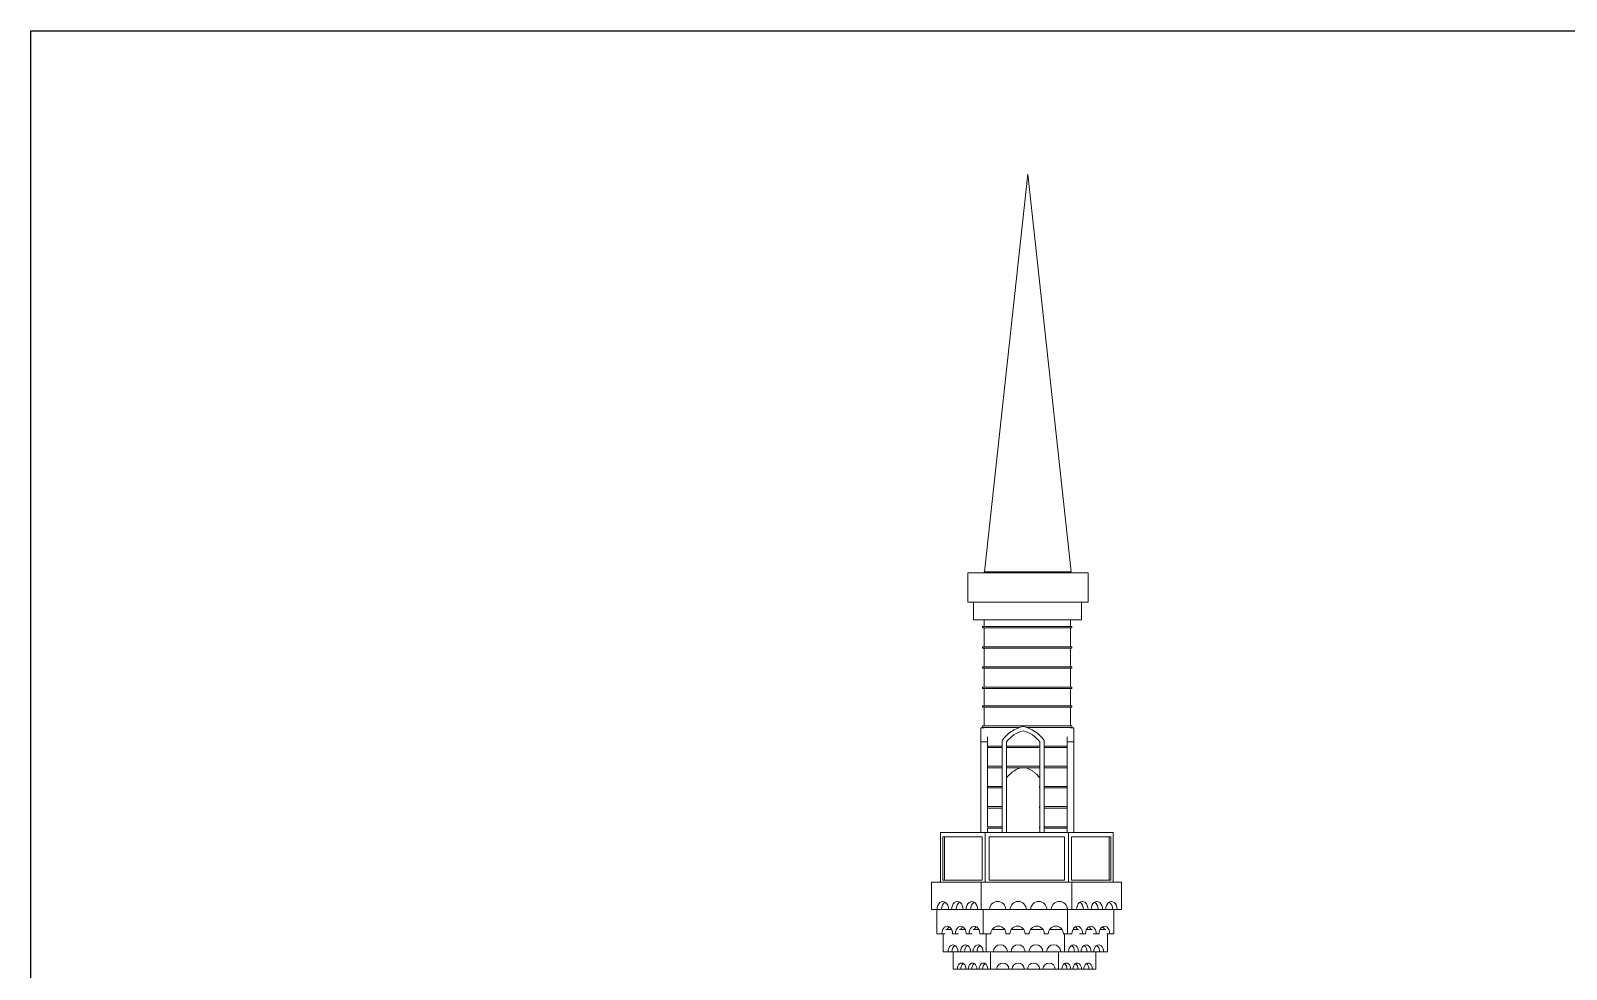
# Model space of a CAD drawing. Header units: inches. Extents: x -6210 to 141093, y -2740 to 21225.
# Drawn here: x 101664 to 102731, y 4463 to 5115 of the extents above; entities that cross this region are included whole.
import ezdxf

# ---------------------------------------------------------------- set-up
doc = ezdxf.new("R2010")
doc.units = ezdxf.units.IN
doc.header["$LTSCALE"] = 100
doc.header["$MEASUREMENT"] = 0
doc.layers.add('walls', color=1, linetype='Continuous')

msp = doc.modelspace()

# ---------------------------------------------------------------- linework, layer by layer
msp.add_lwpolyline([(101664.25189, 5114.68925), (104045.85323, 5114.68925), (104045.85323, 3540.36414), (101664.25189, 3540.36414)], close=True)
at = {"layer": 'walls', "linetype": 'Continuous', "lineweight": 0, "extrusion": (0, 1, 0)}
for p, q in [((102356.72927, 5015.01568), (102326.72927, 4739.01568)), ((102356.72927, 5015.01568), (102386.72927, 4739.01568)), ((102398.52084, 4738.27592), (102314.93771, 4738.27592)), ((102314.93771, 4717.91761), (102314.93771, 4738.27592)), ((102371.29235, 4739.01568), (102326.37275, 4739.01568)), ((102326.37275, 4738.27592), (102326.37275, 4739.01568)), ((102386.72927, 4739.01568), (102371.29235, 4739.01568)), ((102386.37275, 4738.27592), (102386.37275, 4739.01568)), ((102398.52084, 4717.91761), (102398.52084, 4738.27592)), ((102314.93771, 4717.91761), (102398.52084, 4717.91761)), ((102319.02084, 4705.64989), (102319.02084, 4717.91761)), ((102394.02084, 4705.64989), (102394.02084, 4717.91761)), ((102319.02084, 4705.64989), (102394.02084, 4705.64989)), ((102326.37275, 4701.01568), (102326.37275, 4705.64989)), ((102386.37275, 4701.01568), (102386.37275, 4705.64989)), ((102387.32701, 4701.01568), (102325.32701, 4701.01568)), ((102325.32701, 4700.01568), (102325.32701, 4701.01568)), ((102325.32701, 4700.01568), (102387.32701, 4700.01568)), ((102326.37275, 4687.01568), (102326.37275, 4700.01568)), ((102386.37275, 4687.01568), (102386.37275, 4700.01568)), ((102387.32701, 4700.01568), (102387.32701, 4701.01568)), ((102387.31137, 4687.01568), (102325.31137, 4687.01568)), ((102325.31137, 4686.01568), (102325.31137, 4687.01568)), ((102325.31137, 4686.01568), (102387.31137, 4686.01568)), ((102326.37275, 4673.01568), (102326.37275, 4686.01568)), ((102386.37275, 4673.01568), (102386.37275, 4686.01568)), ((102387.31137, 4686.01568), (102387.31137, 4687.01568)), ((102387.29574, 4673.01568), (102325.29574, 4673.01568)), ((102325.29574, 4672.01568), (102325.29574, 4673.01568)), ((102325.29574, 4672.01568), (102387.29574, 4672.01568)), ((102326.37275, 4659.01568), (102326.37275, 4672.01568)), ((102386.37275, 4659.01568), (102386.37275, 4672.01568)), ((102387.29574, 4672.01568), (102387.29574, 4673.01568)), ((102387.2801, 4659.01568), (102325.2801, 4659.01568)), ((102325.2801, 4658.01568), (102325.2801, 4659.01568)), ((102325.2801, 4658.01568), (102387.2801, 4658.01568)), ((102326.37275, 4646.01568), (102326.37275, 4658.01568)), ((102386.37275, 4646.01568), (102386.37275, 4658.01568)), ((102387.2801, 4658.01568), (102387.2801, 4659.01568)), ((102387.26447, 4646.01568), (102325.26447, 4646.01568)), ((102325.26447, 4645.01568), (102325.26447, 4646.01568)), ((102325.26447, 4645.01568), (102387.26447, 4645.01568)), ((102326.37275, 4632.01568), (102326.37275, 4645.01568)), ((102386.37275, 4632.01568), (102386.37275, 4645.01568)), ((102387.26447, 4645.01568), (102387.26447, 4646.01568)), ((102324.15408, 4630.605), (102324.15408, 4620.95091)), ((102326.37275, 4630.605), (102324.15408, 4630.605)), ((102387.24883, 4632.01568), (102325.24883, 4632.01568)), ((102325.24883, 4631.01568), (102325.24883, 4632.01568)), ((102325.24883, 4631.01568), (102351.10879, 4631.01568)), ((102326.37275, 4630.605), (102326.37275, 4631.01568)), ((102355.84002, 4631.01568), (102387.24883, 4631.01568)), ((102386.37275, 4630.605), (102386.37275, 4631.01568)), ((102386.37275, 4630.605), (102388.59141, 4630.605)), ((102387.24883, 4631.01568), (102387.24883, 4632.01568)), ((102388.59141, 4630.605), (102388.59141, 4620.95091)), ((102328.65408, 4620.95091), (102324.15408, 4620.95091)), ((102324.15408, 4620.95091), (102324.15408, 4557.96845)), ((102328.65408, 4620.95091), (102328.65408, 4624.49655)), ((102328.65408, 4562.01568), (102328.65408, 4620.95091)), ((102338.9994, 4618.01568), (102328.65408, 4618.01568)), ((102338.9994, 4557.96845), (102338.9994, 4621.9933)), ((102341.9994, 4621.02482), (102341.9994, 4557.96845)), ((102364.9494, 4618.01568), (102341.9994, 4618.01568)), ((102364.9494, 4557.96845), (102364.9494, 4621.02482)), ((102367.9494, 4621.9933), (102367.9494, 4557.96845)), ((102384.09141, 4618.01568), (102367.9494, 4618.01568)), ((102384.09141, 4620.95091), (102384.09141, 4624.49655)), ((102384.09141, 4557.96845), (102384.09141, 4620.95091)), ((102384.09141, 4620.95091), (102388.59141, 4620.95091)), ((102388.59141, 4620.95091), (102388.59141, 4557.96845)), ((102328.65408, 4617.01568), (102338.9994, 4617.01568)), ((102341.9994, 4617.01568), (102364.9494, 4617.01568)), ((102367.9494, 4617.01568), (102384.09141, 4617.01568)), ((102338.9994, 4604.01568), (102328.65408, 4604.01568)), ((102328.65408, 4603.01568), (102338.9994, 4603.01568)), ((102364.9494, 4604.01568), (102341.9994, 4604.01568)), ((102341.9994, 4603.01568), (102364.9494, 4603.01568)), ((102384.09141, 4604.01568), (102367.9494, 4604.01568)), ((102367.9494, 4603.01568), (102384.09141, 4603.01568)), ((102338.9994, 4590.01568), (102328.65408, 4590.01568)), ((102328.65408, 4589.01568), (102338.9994, 4589.01568)), ((102364.9494, 4590.01568), (102364.79217, 4590.01568)), ((102364.79242, 4589.01568), (102364.79217, 4590.01568)), ((102364.79242, 4589.01568), (102364.9494, 4589.01568)), ((102384.09141, 4590.01568), (102367.9494, 4590.01568)), ((102367.9494, 4589.01568), (102384.09141, 4589.01568)), ((102338.9994, 4576.01568), (102328.65408, 4576.01568)), ((102328.65408, 4575.01568), (102338.9994, 4575.01568)), ((102364.9494, 4576.01568), (102364.79561, 4576.01568)), ((102364.79586, 4575.01568), (102364.79561, 4576.01568)), ((102364.79586, 4575.01568), (102364.9494, 4575.01568)), ((102384.09141, 4576.01568), (102367.9494, 4576.01568)), ((102367.9494, 4575.01568), (102384.09141, 4575.01568)), ((102296.03158, 4523.52825), (102296.03158, 4557.96845)), ((102327.06102, 4557.96845), (102296.03158, 4557.96845)), ((102297.71283, 4554.96845), (102325.11141, 4554.96845)), ((102297.71283, 4524.96845), (102297.71283, 4554.96845)), ((102298.7294, 4524.96845), (102298.7294, 4554.96845)), ((102325.11141, 4554.96845), (102325.11141, 4524.96845)), ((102327.06102, 4523.52825), (102327.06102, 4557.96845)), ((102385.00214, 4557.96845), (102327.06102, 4557.96845)), ((102338.9994, 4562.01568), (102328.65399, 4562.01568)), ((102328.65399, 4561.01568), (102338.9994, 4561.01568)), ((102328.65408, 4557.96845), (102328.65408, 4561.01568)), ((102329.80366, 4554.96845), (102382.2595, 4554.96845)), ((102329.80366, 4524.96845), (102329.80366, 4554.96845)), ((102364.9494, 4562.01568), (102364.79905, 4562.01568)), ((102364.7993, 4561.01568), (102364.79905, 4562.01568)), ((102364.7993, 4561.01568), (102364.9494, 4561.01568)), ((102384.09141, 4562.01568), (102367.9494, 4562.01568)), ((102367.9494, 4561.01568), (102384.09141, 4561.01568)), ((102382.2595, 4554.96845), (102382.2595, 4524.96845)), ((102385.00214, 4523.52825), (102385.00214, 4557.96845)), ((102416.03158, 4557.96845), (102385.00214, 4557.96845)), ((102386.95176, 4554.96845), (102414.35033, 4554.96845)), ((102386.95176, 4524.96845), (102386.95176, 4554.96845)), ((102413.28967, 4524.96845), (102413.28967, 4554.96845)), ((102414.35033, 4554.96845), (102414.35033, 4524.96845)), ((102416.03158, 4523.52825), (102416.03158, 4557.96845)), ((102324.34578, 4523.52825), (102289.80162, 4523.52825)), ((102289.80162, 4504.52825), (102289.80162, 4523.52825)), ((102325.11141, 4524.96845), (102297.71283, 4524.96845)), ((102324.34578, 4504.52825), (102324.34578, 4523.52825)), ((102387.25747, 4523.52825), (102324.34578, 4523.52825)), ((102382.2595, 4524.96845), (102329.80366, 4524.96845)), ((102414.35033, 4524.96845), (102386.95176, 4524.96845)), ((102387.25747, 4504.52825), (102387.25747, 4523.52825)), ((102421.80162, 4523.52825), (102387.25747, 4523.52825)), ((102421.80162, 4504.52825), (102421.80162, 4523.52825)), ((102289.80162, 4504.52825), (102293.66527, 4504.52825)), ((102293.4522, 4487.7566), (102293.4522, 4504.52825)), ((102296.56188, 4504.52825), (102293.66527, 4504.52825)), ((102301.64569, 4504.52825), (102296.56188, 4504.52825)), ((102301.64569, 4504.52825), (102303.76701, 4504.52825)), ((102306.66362, 4504.52825), (102303.76701, 4504.52825)), ((102311.74743, 4504.52825), (102306.66362, 4504.52825)), ((102311.74743, 4504.52825), (102313.86875, 4504.52825)), ((102316.76536, 4504.52825), (102313.86875, 4504.52825)), ((102321.84917, 4504.52825), (102316.76536, 4504.52825)), ((102321.84917, 4504.52825), (102324.34578, 4504.52825)), ((102324.34578, 4504.52825), (102330.11341, 4504.52825)), ((102325.639, 4487.7566), (102325.639, 4504.52825)), ((102341.39942, 4504.52825), (102330.11341, 4504.52825)), ((102341.39942, 4504.52825), (102330.11341, 4504.52825)), ((102341.39942, 4504.52825), (102344.39942, 4504.52825)), ((102355.68544, 4504.52825), (102344.39942, 4504.52825)), ((102355.68544, 4504.52825), (102344.39942, 4504.52825)), ((102355.68544, 4504.52825), (102358.68544, 4504.52825)), ((102369.97145, 4504.52825), (102358.68544, 4504.52825)), ((102369.97145, 4504.52825), (102358.68544, 4504.52825)), ((102369.97145, 4504.52825), (102372.97145, 4504.52825)), ((102384.25747, 4504.52825), (102372.97145, 4504.52825)), ((102384.25747, 4504.52825), (102372.97145, 4504.52825)), ((102384.25747, 4504.52825), (102387.25747, 4504.52825)), ((102384.25747, 4487.7566), (102384.25747, 4504.52825)), ((102387.25747, 4504.52825), (102390.59112, 4504.52825)), ((102395.38955, 4504.52825), (102390.59112, 4504.52825)), ((102398.57153, 4504.52825), (102395.38955, 4504.52825)), ((102398.57153, 4504.52825), (102400.69285, 4504.52825)), ((102405.49129, 4504.52825), (102400.69285, 4504.52825)), ((102408.67327, 4504.52825), (102405.49129, 4504.52825)), ((102408.67327, 4504.52825), (102410.79459, 4504.52825)), ((102415.59303, 4504.52825), (102410.79459, 4504.52825)), ((102418.77501, 4504.52825), (102415.59303, 4504.52825)), ((102416.44426, 4487.7566), (102416.44426, 4504.52825)), ((102418.77501, 4504.52825), (102421.80162, 4504.52825)), ((102303.82343, 4490.7566), (102299.85959, 4490.7566)), ((102313.23581, 4490.7566), (102309.27197, 4490.7566)), ((102322.64818, 4490.7566), (102318.68434, 4490.7566)), ((102340.58902, 4490.7566), (102331.95288, 4490.7566)), ((102353.90012, 4490.7566), (102345.26399, 4490.7566)), ((102367.21123, 4490.7566), (102358.5751, 4490.7566)), ((102380.52234, 4490.7566), (102371.88621, 4490.7566)), ((102391.99601, 4490.7566), (102388.0282, 4490.7566)), ((102401.40838, 4490.7566), (102397.44057, 4490.7566)), ((102410.82076, 4490.7566), (102406.85295, 4490.7566)), ((102293.4522, 4487.7566), (102297.05219, 4487.7566)), ((102299.19502, 4487.7566), (102297.05219, 4487.7566)), ((102297.9522, 4475.21115), (102297.9522, 4487.7566)), ((102304.48801, 4487.7566), (102306.46457, 4487.7566)), ((102308.60739, 4487.7566), (102306.46457, 4487.7566)), ((102313.90038, 4487.7566), (102315.87694, 4487.7566)), ((102318.01977, 4487.7566), (102315.87694, 4487.7566)), ((102323.31276, 4487.7566), (102325.639, 4487.7566)), ((102325.639, 4487.7566), (102331.01303, 4487.7566)), ((102327.78579, 4475.21115), (102327.78579, 4487.7566)), ((102341.52887, 4487.7566), (102344.32414, 4487.7566)), ((102354.83998, 4487.7566), (102357.63525, 4487.7566)), ((102368.15108, 4487.7566), (102370.94636, 4487.7566)), ((102381.46219, 4487.7566), (102384.25747, 4487.7566)), ((102382.11861, 4475.21115), (102382.11861, 4487.7566)), ((102384.25747, 4487.7566), (102387.36362, 4487.7566)), ((102394.79944, 4487.7566), (102392.66058, 4487.7566)), ((102394.79944, 4487.7566), (102396.776, 4487.7566)), ((102404.21181, 4487.7566), (102402.07296, 4487.7566)), ((102404.21181, 4487.7566), (102406.18837, 4487.7566)), ((102413.62419, 4487.7566), (102411.48533, 4487.7566)), ((102411.9522, 4475.21115), (102411.9522, 4487.7566)), ((102413.62419, 4487.7566), (102416.44426, 4487.7566)), ((102297.9522, 4475.21115), (102301.28899, 4475.21115)), ((102304.03707, 4475.21115), (102301.28899, 4475.21115)), ((102308.18117, 4475.21115), (102304.03707, 4475.21115)), ((102304.83857, 4463.12388), (102304.83857, 4475.21115)), ((102308.18117, 4475.21115), (102310.01322, 4475.21115)), ((102312.76129, 4475.21115), (102310.01322, 4475.21115)), ((102316.9054, 4475.21115), (102312.76129, 4475.21115)), ((102316.9054, 4475.21115), (102318.73745, 4475.21115)), ((102321.48552, 4475.21115), (102318.73745, 4475.21115)), ((102325.62963, 4475.21115), (102321.48552, 4475.21115)), ((102325.62963, 4475.21115), (102327.78579, 4475.21115)), ((102327.78579, 4475.21115), (102332.76693, 4475.21115)), ((102330.74668, 4463.12388), (102330.74668, 4475.21115)), ((102342.51394, 4475.21115), (102332.76693, 4475.21115)), ((102342.51394, 4475.21115), (102345.10485, 4475.21115)), ((102354.85186, 4475.21115), (102345.10485, 4475.21115)), ((102354.85186, 4475.21115), (102357.44277, 4475.21115)), ((102367.18978, 4475.21115), (102357.44277, 4475.21115)), ((102367.18978, 4475.21115), (102369.78069, 4475.21115)), ((102379.5277, 4475.21115), (102369.78069, 4475.21115)), ((102377.93045, 4463.12388), (102377.93045, 4475.21115)), ((102379.5277, 4475.21115), (102382.11861, 4475.21115)), ((102382.11861, 4475.21115), (102384.99767, 4475.21115)), ((102389.14178, 4475.21115), (102384.99767, 4475.21115)), ((102391.88985, 4475.21115), (102389.14178, 4475.21115)), ((102391.88985, 4475.21115), (102393.7219, 4475.21115)), ((102397.86601, 4475.21115), (102393.7219, 4475.21115)), ((102400.61408, 4475.21115), (102397.86601, 4475.21115)), ((102400.61408, 4475.21115), (102402.44613, 4475.21115)), ((102406.59023, 4475.21115), (102402.44613, 4475.21115)), ((102403.83857, 4463.12388), (102403.83857, 4475.21115)), ((102409.33831, 4475.21115), (102406.59023, 4475.21115)), ((102409.33831, 4475.21115), (102411.9522, 4475.21115)), ((102304.83857, 4463.12388), (102307.7363, 4463.12388)), ((102310.12279, 4463.12388), (102307.7363, 4463.12388)), ((102313.72162, 4463.12388), (102310.12279, 4463.12388)), ((102313.72162, 4463.12388), (102315.31261, 4463.12388)), ((102317.69909, 4463.12388), (102315.31261, 4463.12388)), ((102321.29792, 4463.12388), (102317.69909, 4463.12388)), ((102321.29792, 4463.12388), (102322.88891, 4463.12388)), ((102325.2754, 4463.12388), (102322.88891, 4463.12388)), ((102328.87422, 4463.12388), (102325.2754, 4463.12388)), ((102326.37275, 4463.01568), (102326.37275, 4463.12388)), ((102328.87422, 4463.12388), (102330.74668, 4463.12388)), ((102330.74668, 4463.12388), (102335.07241, 4463.12388)), ((102343.53692, 4463.12388), (102335.07241, 4463.12388)), ((102343.53692, 4463.12388), (102345.78692, 4463.12388)), ((102354.25143, 4463.12388), (102345.78692, 4463.12388)), ((102354.25143, 4463.12388), (102356.50143, 4463.12388)), ((102364.96594, 4463.12388), (102356.50143, 4463.12388)), ((102364.96594, 4463.12388), (102367.21594, 4463.12388)), ((102375.68045, 4463.12388), (102367.21594, 4463.12388)), ((102375.68045, 4463.12388), (102377.93045, 4463.12388)), ((102377.93045, 4463.12388), (102380.43069, 4463.12388)), ((102384.02951, 4463.12388), (102380.43069, 4463.12388)), ((102386.416, 4463.12388), (102384.02951, 4463.12388)), ((102386.37275, 4463.01568), (102386.37275, 4463.12388)), ((102386.416, 4463.12388), (102388.00699, 4463.12388)), ((102391.60582, 4463.12388), (102388.00699, 4463.12388)), ((102393.9923, 4463.12388), (102391.60582, 4463.12388)), ((102393.9923, 4463.12388), (102395.58329, 4463.12388)), ((102399.18212, 4463.12388), (102395.58329, 4463.12388)), ((102401.5686, 4463.12388), (102399.18212, 4463.12388)), ((102401.5686, 4463.12388), (102403.83857, 4463.12388))]:
    msp.add_line(p, q, dxfattribs=at)
at = {"layer": 'walls', "linetype": 'Continuous', "lineweight": 0}
for centre, radius, start, end in [((102358.34363, 4608.66796), 23.48965, 101.96372181, 145.43884482), ((102358.34363, 4608.66796), 20.48965, 103.74747558, 142.9093109), ((102348.60518, 4608.66796), 23.48965, 34.56115518, 78.03627819), ((102348.60518, 4608.66796), 20.48965, 37.0906891, 76.25252442), ((102335.75642, 4504.52825), 5.64301, 0, 180), ((102350.04243, 4504.52825), 5.64301, 0, 180), ((102364.32844, 4504.52825), 5.64301, 0, 180), ((102378.61446, 4504.52825), 5.64301, 0, 180), ((102336.27095, 4487.7566), 5.25792, 0, 180), ((102349.58206, 4487.7566), 5.25792, 0, 180), ((102362.89317, 4487.7566), 5.25792, 0, 180), ((102376.20428, 4487.7566), 5.25792, 0, 180), ((102337.64043, 4475.21115), 4.87351, 0, 180), ((102349.97835, 4475.21115), 4.87351, 0, 180), ((102362.31628, 4475.21115), 4.87351, 0, 180), ((102374.6542, 4475.21115), 4.87351, 0, 180), ((102339.30466, 4463.12388), 4.23226, 0, 180), ((102350.01917, 4463.12388), 4.23226, 0, 180), ((102360.73368, 4463.12388), 4.23226, 0, 180), ((102371.44819, 4463.12388), 4.23226, 0, 180)]:
    msp.add_arc(centre, radius, start, end, dxfattribs=at)
for centre, major_axis, start_param, end_param in [((102297.65548, 4504.52825), (0, 5.64301), 4.7123889804, 7.853981634), ((102300.83746, 4504.52825), (0, -5.64301), 3.5517172281, 4.7123889804), ((102307.75722, 4504.52825), (0, 5.64301), 4.7123889804, 7.853981634), ((102310.9392, 4504.52825), (0, -5.64301), 3.5517172281, 4.7123889804), ((102317.85896, 4504.52825), (0, 5.64301), 4.7123889804, 7.853981634), ((102321.04094, 4504.52825), (0, -5.64301), 3.5517172281, 4.7123889804), ((102394.58132, 4504.52825), (0, 5.64301), 4.7123889804, 7.853981634), ((102391.39934, 4504.52825), (0, -5.64301), 1.5707963268, 2.7314680791), ((102404.68306, 4504.52825), (0, 5.64301), 4.7123889804, 7.853981634), ((102401.50108, 4504.52825), (0, -5.64301), 1.5707963268, 2.7314680791), ((102414.7848, 4504.52825), (0, 5.64301), 4.7123889804, 7.853981634), ((102411.60282, 4504.52825), (0, -5.64301), 1.5707963268, 2.7314680791), ((102300.7701, 4487.7566), (0, 5.25792), 4.7123889804, 7.853981634), ((102303.73494, 4487.7566), (0, -5.25792), 3.5517172281, 4.1051915049), ((102310.18248, 4487.7566), (0, 5.25792), 4.7123889804, 7.853981634), ((102313.14731, 4487.7566), (0, -5.25792), 3.5517172281, 4.1051915049), ((102319.59485, 4487.7566), (0, 5.25792), 4.7123889804, 7.853981634), ((102322.55969, 4487.7566), (0, -5.25792), 3.5517172281, 4.1051915049), ((102391.08153, 4487.7566), (0, 5.25792), 4.7123889804, 7.853981634), ((102388.11669, 4487.7566), (0, -5.25792), 2.1779938023, 2.7314680791), ((102400.4939, 4487.7566), (0, 5.25792), 4.7123889804, 7.853981634), ((102397.52907, 4487.7566), (0, -5.25792), 2.1779938023, 2.7314680791), ((102409.90628, 4487.7566), (0, 5.25792), 4.7123889804, 7.853981634), ((102406.94144, 4487.7566), (0, -5.25792), 2.1779938023, 2.7314680791), ((102304.73508, 4475.21115), (0, 4.87351), 4.7123889804, 7.853981634), ((102307.48316, 4475.21115), (0, -4.87351), 3.5517172281, 4.7123889804), ((102313.45931, 4475.21115), (0, 4.87351), 4.7123889804, 7.853981634), ((102316.20738, 4475.21115), (0, -4.87351), 3.5517172281, 4.7123889804), ((102322.18354, 4475.21115), (0, 4.87351), 4.7123889804, 7.853981634), ((102324.93161, 4475.21115), (0, -4.87351), 3.5517172281, 4.7123889804), ((102388.44376, 4475.21115), (0, 4.87351), 4.7123889804, 7.853981634), ((102385.69569, 4475.21115), (0, -4.87351), 1.5707963268, 2.7314680791), ((102397.16799, 4475.21115), (0, 4.87351), 4.7123889804, 7.853981634), ((102394.41992, 4475.21115), (0, -4.87351), 1.5707963268, 2.7314680791), ((102405.89222, 4475.21115), (0, 4.87351), 4.7123889804, 7.853981634), ((102403.14414, 4475.21115), (0, -4.87351), 1.5707963268, 2.7314680791), ((102310.72896, 4463.12388), (0, 4.23226), 4.7123889804, 7.853981634), ((102313.11545, 4463.12388), (0, -4.23226), 3.5517172281, 4.7123889804), ((102318.30526, 4463.12388), (0, 4.23226), 4.7123889804, 7.853981634), ((102320.69175, 4463.12388), (0, -4.23226), 3.5517172281, 4.7123889804), ((102325.88157, 4463.12388), (0, 4.23226), 4.7123889804, 7.853981634), ((102328.26805, 4463.12388), (0, -4.23226), 3.5517172281, 4.7123889804), ((102383.42334, 4463.12388), (0, 4.23226), 4.7123889804, 7.853981634), ((102381.03686, 4463.12388), (0, -4.23226), 1.5707963268, 2.7314680791), ((102390.99964, 4463.12388), (0, 4.23226), 4.7123889804, 7.853981634), ((102388.61316, 4463.12388), (0, -4.23226), 1.5707963268, 2.7314680791), ((102398.57595, 4463.12388), (0, 4.23226), 4.7123889804, 7.853981634), ((102396.18946, 4463.12388), (0, -4.23226), 1.5707963268, 2.7314680791)]:
    msp.add_ellipse(centre, major_axis=major_axis, ratio=0.7071067812, start_param=start_param, end_param=end_param, dxfattribs=at)
for points, knots in [([(102341.9994, 4595.99728), (102342.59596, 4596.78633), (102343.24153, 4597.52059), (102344.80388, 4599.06954), (102345.80772, 4599.90177), (102348.00592, 4601.38055), (102349.20041, 4602.02719), (102350.85657, 4602.71814), (102351.26507, 4602.87345), (102351.67845, 4603.01567)], [13.0860060886, 13.0860060886, 13.0860060886, 13.0860060886, 16.0891507638, 16.0891507638, 20.0240736715, 20.0240736715, 23.9589965791, 23.9589965791, 25.2208647184, 25.2208647184, 25.2208647184, 25.2208647184]), ([(102355.27036, 4603.01566), (102355.61809, 4602.89604), (102355.96315, 4602.76688), (102356.93117, 4602.37437), (102357.54627, 4602.08869), (102358.74187, 4601.45978), (102359.32235, 4601.11654), (102360.43871, 4600.3808), (102360.97464, 4599.98824), (102361.99385, 4599.16455), (102362.47711, 4598.7334), (102363.64539, 4597.59092), (102364.32496, 4596.82323), (102364.9494, 4595.99728)], [43.8821362737, 43.8821362737, 43.8821362737, 43.8821362737, 44.9328097101, 44.9328097101, 46.8615102096, 46.8615102096, 48.7902107091, 48.7902107091, 50.7189112085, 50.7189112085, 52.647611708, 52.647611708, 55.6835497083, 55.6835497083, 55.6835497083, 55.6835497083])]:
    msp.add_open_spline(points, degree=3, knots=knots, dxfattribs=at)

doc.saveas('drawing.dxf')
